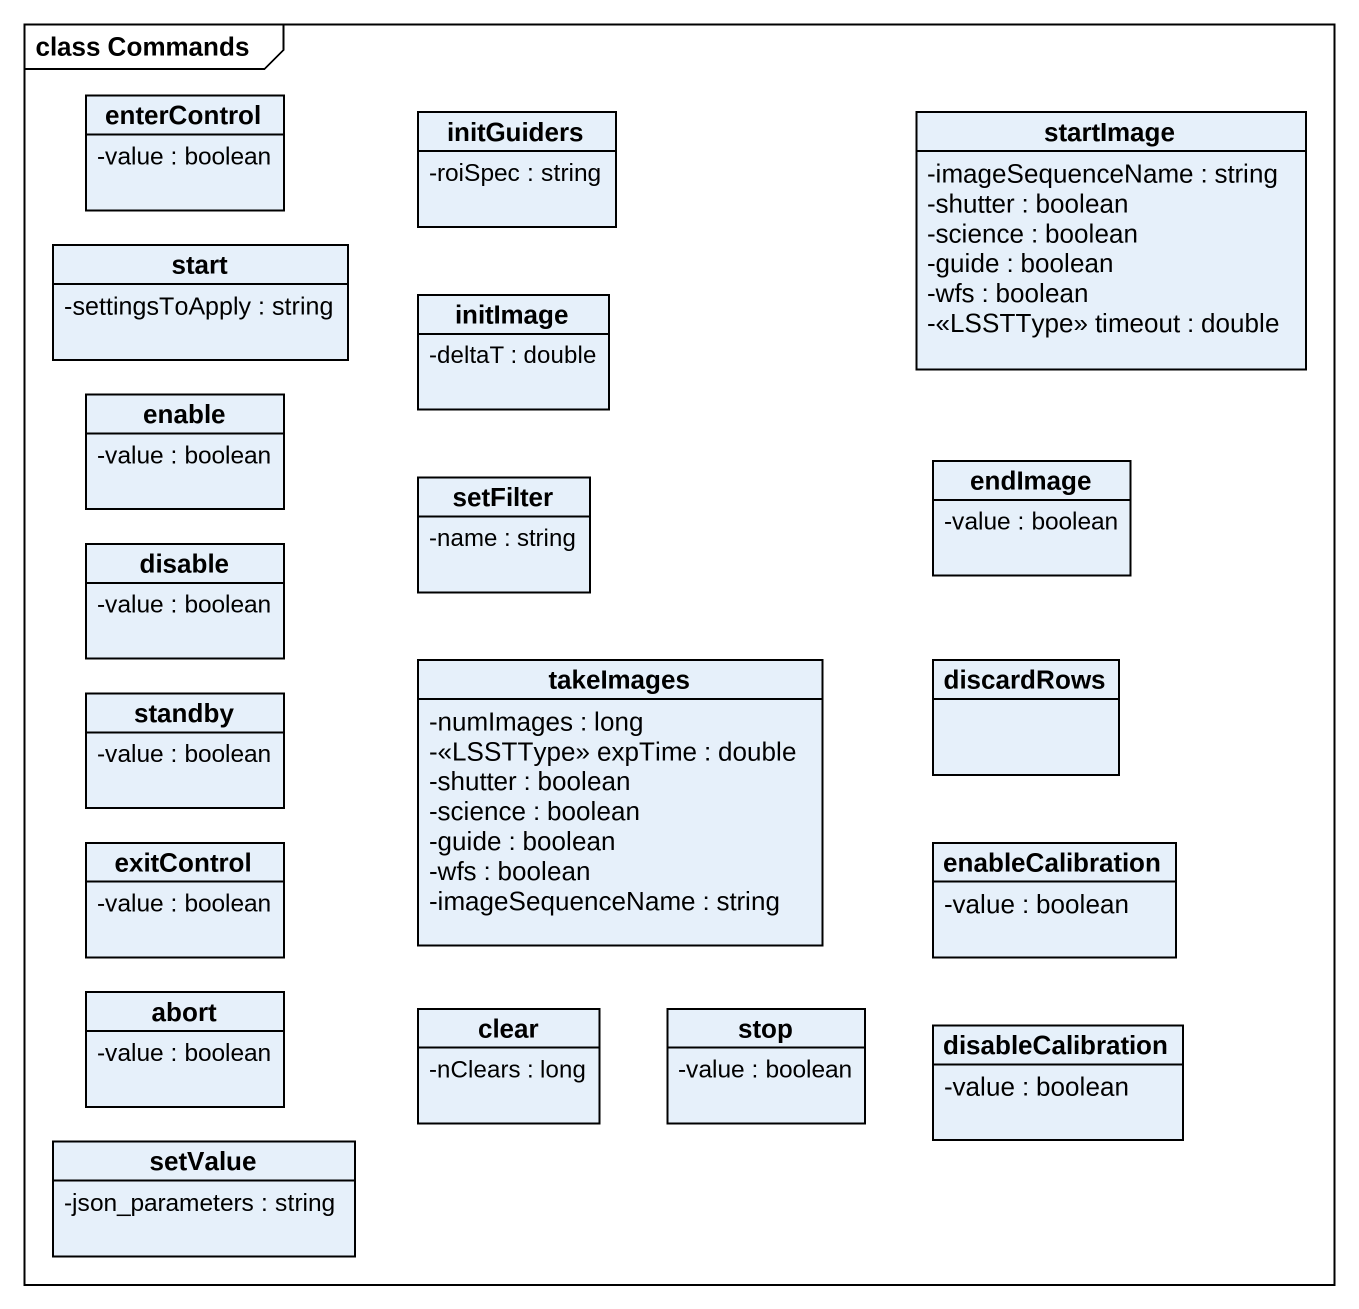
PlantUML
@startuml
mainframe class Commands
hide circle
hide empty members
skinparam classAttributeIconSize 0
class enterControl {
  -value : boolean
}
class initGuiders {
  -roiSpec : string
}
class startImage {
  -imageSequenceName : string
  -shutter : boolean
  -science : boolean
  -guide : boolean
  -wfs : boolean
  -<<LSSTType>> timeout : double
}
class "start" as start_ {
  -settingsToApply : string
}
class initImage {
  -deltaT : double
}
class enable {
  -value : boolean
}
class endImage {
  -value : boolean
}
class disable {
  -value : boolean
}
class setFilter {
  -name : string
}
class takeImages {
  -numImages : long
  -<<LSSTType>> expTime : double
  -shutter : boolean
  -science : boolean
  -guide : boolean
  -wfs : boolean
  -imageSequenceName : string
}
class discardRows
class standby {
  -value : boolean
}
class exitControl {
  -value : boolean
}
class enableCalibration {
  -value : boolean
}
class abort {
  -value : boolean
}
class clear {
  -nClears : long
}
class "stop" as stop_ {
  -value : boolean
}
class disableCalibration {
  -value : boolean
}
class setValue {
  -json_parameters : string
}
@enduml
